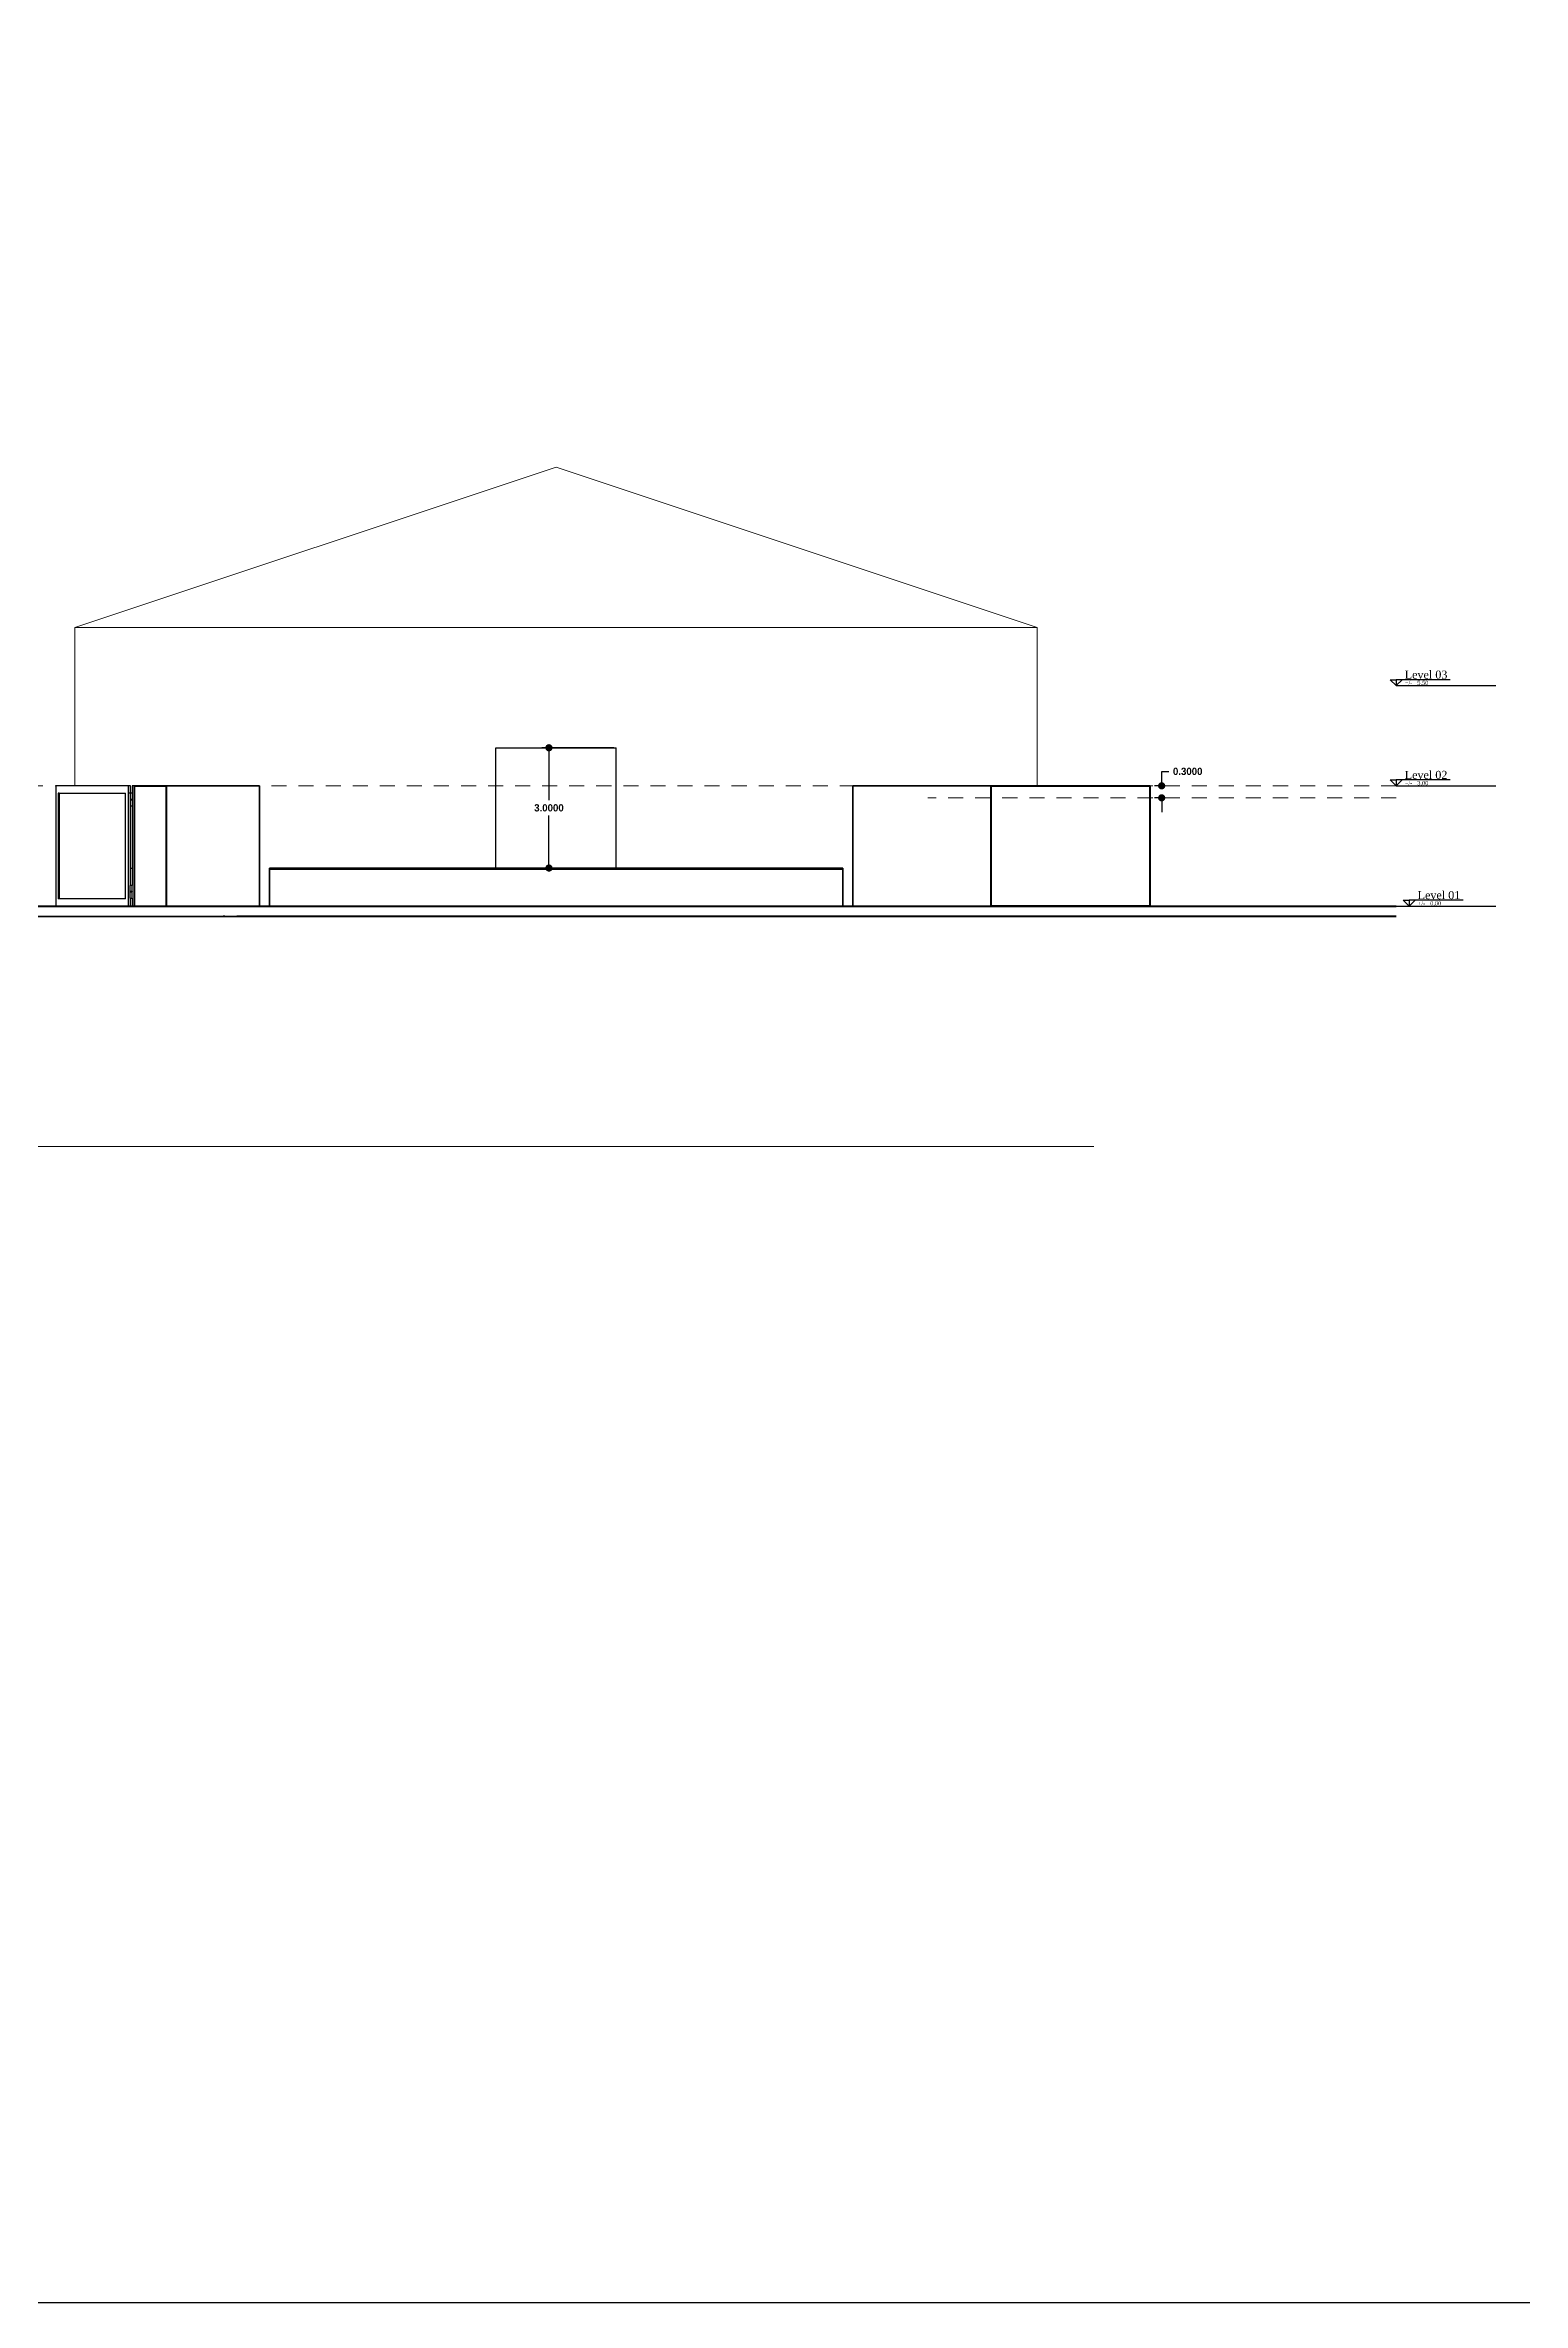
# Model space of a CAD drawing. Header units: metres. Extents: x 2164 to 2480, y 2851 to 3062.
# Drawn here: x 2412.8 to 2449.6, y 2851 to 2907.3 of the extents above; entities that cross this region are included whole.
import ezdxf

# ---------------------------------------------------------------- set-up
doc = ezdxf.new("R2010")
doc.units = ezdxf.units.M
doc.header["$MEASUREMENT"] = 0
doc.linetypes.add('JIS_02_0.7', pattern=[1.35, 0.75, -0.6])
doc.layers.get('0').update_dxf_attribs({"linetype": 'CONTINUOUS'})
doc.layers.get('Defpoints').update_dxf_attribs({"linetype": 'CONTINUOUS'})
doc.styles.add('Arial', font='arial.ttf', dxfattribs={"height": 0.05})
doc.styles.get("Standard").update_dxf_attribs({"font": 'bold.shx', "bigfont": 'whgtxt.shx'})
doc.dimstyles.new('STANDARD$0', dxfattribs={"dimtxt": 0.2, "dimasz": 0.08, "dimexe": 0.18, "dimexo": 0.0625, "dimgap": 0.09, "dimtad": 0, "dimtih": 1, "dimtoh": 1, "dimzin": 0, "dimdsep": 46, "dimtxsty": 'Arial', "dimblk": 'DOT', "dimcen": 0.09, "dimse1": 1, "dimse2": 1, "dimadec": 0, "dimazin": 3, "dimtfac": 1, "dimtofl": 0, "dimtmove": 0, "dimatfit": 3, "dimfxl": 1, "dimtolj": 1, "dimtzin": 0, "dimarcsym": 0})

# ---------------------------------------------------------------- blocks, each defined once
blk = doc.blocks.new('_Dot')
at = {"color": 0, "linetype": 'ByBlock', "lineweight": -2}
blk.add_line((-0.5, 0), (-1, 0), dxfattribs=at)
at = {"color": 0, "linetype": 'ByBlock', "const_width": 0.5}
blk.add_lwpolyline([(-0.25, 0, 1), (0.25, 0, 1)], format="xyb", close=True, dxfattribs=at)
blk = doc.blocks.new('*D132')
at = {"color": 0, "lineweight": -2, "transparency": 16777216}
for p, q in [((2440.585, 2888.813), (2440.461, 2888.813)), ((2440.641, 2888.993), (2440.641, 2889.173)), ((2440.641, 2889.173), (2440.821, 2889.173)), ((2440.585, 2888.513), (2440.461, 2888.513)), ((2440.641, 2888.333), (2440.641, 2888.153))]:
    blk.add_line(p, q, dxfattribs=at)
at = {"layer": 'Defpoints', "color": 0, "transparency": 16777216}
for p in [(2440.641, 2888.813), (2440.648, 2888.813), (2440.648, 2888.513)]:
    blk.add_point(p, dxfattribs=at)
at = {"color": 0, "lineweight": -2, "transparency": 16777216, "xscale": 0.18, "yscale": 0.18, "zscale": 0.18}
for p, rotation in [((2440.641, 2888.813), 270), ((2440.641, 2888.513), 90)]:
    blk.add_blockref('_Dot', p, dxfattribs=dict(at, rotation=rotation))
at = {"color": 0, "lineweight": 30, "transparency": 16777216, "insert": (2441.29, 2889.173), "char_height": 0.18, "attachment_point": 5}
blk.add_mtext('\\A1;0.3000', dxfattribs=at)
blk = doc.blocks.new('*D135')
at = {"color": 0, "lineweight": -2, "transparency": 16777216}
for p, q in [((2426.976, 2889.763), (2425.18, 2889.763)), ((2425.36, 2889.583), (2425.36, 2888.454)), ((2425.36, 2886.943), (2425.36, 2888.071)), ((2426.976, 2886.763), (2425.18, 2886.763))]:
    blk.add_line(p, q, dxfattribs=at)
at = {"layer": 'Defpoints', "color": 0, "transparency": 16777216}
for p in [(2425.36, 2889.763), (2427.039, 2889.763), (2427.039, 2886.763)]:
    blk.add_point(p, dxfattribs=at)
at = {"color": 0, "lineweight": -2, "transparency": 16777216, "xscale": 0.18, "yscale": 0.18, "zscale": 0.18}
for p, rotation in [((2425.36, 2889.763), 90), ((2425.36, 2886.763), 270)]:
    blk.add_blockref('_Dot', p, dxfattribs=dict(at, rotation=rotation))
at = {"color": 0, "lineweight": 30, "transparency": 16777216, "insert": (2425.36, 2888.263), "char_height": 0.18, "attachment_point": 5}
blk.add_mtext('\\A1;3.0000', dxfattribs=at)

msp = doc.modelspace()

# ---------------------------------------------------------------- linework, layer by layer
at = {"color": 252, "lineweight": 18, "true_color": 0x939598}
for p, q in [((2425.5391, 2896.76265), (2413.5391, 2892.76265)), ((2425.5391, 2896.76265), (2437.5391, 2892.76265)), ((2413.5391, 2892.76265), (2437.5391, 2892.76265)), ((2413.5391, 2888.81265), (2413.5391, 2892.76265)), ((2437.5391, 2888.81265), (2437.5391, 2892.76265))]:
    msp.add_line(p, q, dxfattribs=at)
for p, q in [((2446.49154, 2891.31265), (2448.97536, 2891.31265)), ((2447.83612, 2891.46104), (2446.63992, 2891.46104)), ((2424.0391, 2886.76265), (2424.0391, 2889.76265)), ((2424.0391, 2889.76265), (2427.0391, 2889.76265)), ((2427.0391, 2886.76265), (2427.0391, 2889.76265)), ((2413.06093, 2888.81256), (2413.06092, 2885.81361)), ((2413.5391, 2888.81257), (2413.06093, 2888.81256)), ((2413.5391, 2888.81257), (2413.5391, 2888.81265)), ((2414.87567, 2888.81259), (2413.5391, 2888.81257)), ((2414.92458, 2888.81259), (2414.87567, 2888.81259)), ((2414.87567, 2888.62847), (2414.87567, 2888.81259)), ((2414.92458, 2888.62848), (2414.92458, 2888.81259)), ((2414.96554, 2888.81265), (2414.96554, 2888.62848)), ((2415.01892, 2888.81265), (2414.96554, 2888.81265)), ((2446.49154, 2888.81265), (2448.97536, 2888.81265)), ((2447.83612, 2888.96104), (2446.63992, 2888.96104)), ((2413.14501, 2888.62845), (2413.12026, 2888.62845)), ((2413.12026, 2888.62845), (2413.12026, 2885.99774)), ((2413.14501, 2888.62845), (2414.79993, 2888.62847)), ((2413.14501, 2888.62845), (2413.14644, 2885.99774)), ((2414.79992, 2885.99776), (2414.79993, 2888.62847)), ((2414.87566, 2885.81364), (2414.87567, 2888.62847)), ((2414.91788, 2888.62847), (2414.87567, 2888.62847)), ((2414.91784, 2888.46343), (2414.91784, 2888.30659)), ((2414.91784, 2888.46343), (2414.92458, 2888.46343)), ((2414.92458, 2888.30659), (2414.91784, 2888.30659)), ((2414.92458, 2888.62848), (2414.91788, 2888.62847)), ((2414.91788, 2888.62847), (2414.91788, 2888.47163)), ((2414.92458, 2888.47163), (2414.91788, 2888.47163)), ((2414.92457, 2886.76265), (2414.92458, 2888.30659)), ((2414.96554, 2888.62848), (2414.92458, 2888.62848)), ((2414.92458, 2888.46343), (2414.92458, 2888.47163)), ((2414.92654, 2888.47163), (2414.92458, 2888.47163)), ((2414.92458, 2888.46343), (2414.96554, 2888.46343)), ((2414.96179, 2888.30659), (2414.92458, 2888.30659)), ((2414.92654, 2888.47163), (2414.92689, 2888.47163)), ((2414.96532, 2888.47163), (2414.92689, 2888.47163)), ((2414.94276, 2888.62848), (2414.94276, 2888.64487)), ((2414.94276, 2888.46343), (2414.94276, 2888.47163)), ((2414.96179, 2888.30659), (2414.96184, 2888.30659)), ((2414.96184, 2888.30659), (2414.96536, 2888.30659)), ((2414.96554, 2888.47163), (2414.96532, 2888.47163)), ((2414.96554, 2888.30659), (2414.96536, 2888.30659)), ((2414.96769, 2888.62848), (2414.96554, 2888.62848)), ((2414.96554, 2888.47163), (2414.96554, 2888.46343)), ((2414.96769, 2888.47163), (2414.96554, 2888.47163)), ((2414.96774, 2888.46343), (2414.96554, 2888.46343)), ((2414.96554, 2888.30659), (2414.96554, 2886.76265)), ((2414.96774, 2888.30659), (2414.96554, 2888.30659)), ((2414.96769, 2888.62848), (2414.96769, 2888.47163)), ((2414.96774, 2888.46343), (2414.96774, 2888.30659)), ((2414.92457, 2886.76265), (2414.96554, 2886.76265)), ((2414.92457, 2886.33058), (2414.92457, 2886.76265)), ((2414.96554, 2886.76265), (2414.96554, 2886.33058)), ((2418.8891, 2886.76265), (2418.3891, 2886.76265)), ((2422.3891, 2886.72265), (2418.3891, 2886.72265)), ((2421.8891, 2886.76265), (2418.8891, 2886.76265)), ((2422.3891, 2886.76265), (2421.8891, 2886.76265)), ((2423.6391, 2886.76265), (2422.3891, 2886.76265)), ((2428.68909, 2886.72265), (2422.3891, 2886.72265)), ((2426.6391, 2886.76265), (2423.6391, 2886.76265)), ((2428.68909, 2886.76265), (2426.6391, 2886.76265)), ((2432.6891, 2886.76265), (2428.68909, 2886.76265)), ((2432.6891, 2886.72265), (2428.68909, 2886.72265)), ((2413.14644, 2885.99774), (2413.12026, 2885.99774)), ((2414.79992, 2885.99776), (2413.14644, 2885.99774)), ((2414.91784, 2886.17374), (2414.91784, 2886.33058)), ((2414.92457, 2886.33058), (2414.91784, 2886.33058)), ((2414.91784, 2886.17374), (2414.92457, 2886.17374)), ((2414.91788, 2886.00869), (2414.91788, 2886.16554)), ((2414.91788, 2886.16554), (2414.92457, 2886.16554)), ((2414.91788, 2886.00869), (2414.92457, 2886.00869)), ((2414.96554, 2886.33058), (2414.92457, 2886.33058)), ((2414.92457, 2886.16554), (2414.92457, 2886.17374)), ((2414.96179, 2886.17374), (2414.92457, 2886.17374)), ((2414.92457, 2886.16554), (2414.96554, 2886.16554)), ((2414.92457, 2886.00869), (2414.96554, 2886.0087)), ((2414.92457, 2885.81364), (2414.92457, 2886.00869)), ((2414.94275, 2886.17374), (2414.94275, 2886.16554)), ((2414.94275, 2886.0087), (2414.94275, 2885.9923)), ((2414.96183, 2886.17374), (2414.96179, 2886.17374)), ((2414.96183, 2886.17374), (2414.96554, 2886.17374)), ((2414.96774, 2886.33058), (2414.96554, 2886.33058)), ((2414.96554, 2886.17374), (2414.96554, 2886.16554)), ((2414.96554, 2886.17374), (2414.96774, 2886.17374)), ((2414.96769, 2886.16554), (2414.96554, 2886.16554)), ((2414.96554, 2886.0087), (2414.96554, 2885.81265)), ((2414.96769, 2886.0087), (2414.96554, 2886.0087)), ((2414.96769, 2886.0087), (2414.96769, 2886.16554)), ((2414.96774, 2886.17374), (2414.96774, 2886.33058)), ((2448.15791, 2885.96104), (2446.96172, 2885.96104)), ((2396.83787, 2885.55265), (2417.24294, 2885.55265)), ((2408.50557, 2885.56265), (2413.08852, 2885.56265)), ((2412.53463, 2885.81265), (2413.05734, 2885.81265)), ((2413.05734, 2885.81358), (2413.06092, 2885.81361)), ((2413.05734, 2885.81358), (2413.05734, 2885.81265)), ((2413.05734, 2885.81265), (2413.10086, 2885.81265)), ((2413.06092, 2885.81361), (2413.10086, 2885.81358)), ((2413.08852, 2885.56265), (2413.0886, 2885.56262)), ((2413.0886, 2885.56262), (2413.1147, 2885.56265)), ((2413.10796, 2885.81361), (2413.10086, 2885.81358)), ((2413.10086, 2885.81358), (2413.10086, 2885.81265)), ((2413.10086, 2885.81265), (2413.14963, 2885.81265)), ((2413.10796, 2885.81361), (2413.14963, 2885.81358)), ((2413.1147, 2885.56265), (2413.11477, 2885.56262)), ((2413.11477, 2885.56262), (2413.11485, 2885.56265)), ((2413.11485, 2885.56265), (2417.27313, 2885.56265)), ((2413.14963, 2885.81358), (2413.5391, 2885.81362)), ((2413.14963, 2885.81358), (2413.14963, 2885.81265)), ((2413.14963, 2885.81265), (2413.5391, 2885.81265)), ((2413.5391, 2885.81362), (2414.87566, 2885.81364)), ((2413.5391, 2885.81265), (2413.5391, 2885.81362)), ((2413.5391, 2885.81265), (2414.96554, 2885.81265)), ((2414.92457, 2885.81364), (2414.87566, 2885.81364)), ((2414.96554, 2885.81265), (2415.01892, 2885.81265)), ((2415.01892, 2885.81265), (2415.82475, 2885.81265)), ((2418.1391, 2885.81265), (2415.82475, 2885.81265)), ((2417.27313, 2885.56265), (2417.23853, 2885.56162)), ((2417.23853, 2885.56162), (2417.24294, 2885.55265)), ((2417.24294, 2885.55265), (2417.57865, 2885.56265)), ((2417.24294, 2885.55265), (2446.49154, 2885.55265)), ((2417.27313, 2885.56265), (2417.57865, 2885.56265)), ((2446.49154, 2885.56265), (2417.57865, 2885.56265)), ((2418.3891, 2885.81265), (2418.1391, 2885.81265)), ((2422.3891, 2885.81265), (2418.3891, 2885.81265)), ((2427.5391, 2885.81265), (2423.5391, 2885.81265)), ((2428.68909, 2885.81265), (2427.5391, 2885.81265)), ((2432.6891, 2885.81265), (2428.68909, 2885.81265)), ((2432.9391, 2885.81265), (2432.6891, 2885.81265)), ((2436.38988, 2885.81265), (2432.9391, 2885.81265)), ((2446.49154, 2885.81265), (2440.35024, 2885.81265)), ((2446.49154, 2885.81265), (2448.97536, 2885.81265))]:
    msp.add_line(p, q)
at = {"color": 251, "linetype": 'JIS_02_0.7', "lineweight": 9, "ltscale": 0.5, "true_color": 0x636466}
for p, q in [((2446.49154, 2888.81265), (2403.47133, 2888.81265)), ((2446.49154, 2888.51265), (2434.80498, 2888.51265))]:
    msp.add_line(p, q, dxfattribs=at)
at = {"lineweight": 60}
for p, q in [((2415.01892, 2888.81265), (2415.01892, 2885.81265)), ((2415.01892, 2888.81265), (2415.82475, 2888.81265)), ((2415.82475, 2885.81265), (2415.82475, 2888.81265)), ((2436.38988, 2885.81265), (2436.38988, 2888.81265)), ((2436.38988, 2888.81265), (2437.5391, 2888.81265)), ((2437.5391, 2888.81265), (2440.35024, 2888.81265)), ((2440.35024, 2885.81265), (2440.35024, 2888.81265)), ((2396.83787, 2885.81265), (2446.49154, 2885.81265)), ((2440.35024, 2885.81265), (2436.38988, 2885.81265))]:
    msp.add_line(p, q, dxfattribs=at)
at = {"lineweight": 35}
for p, q in [((2415.82475, 2888.81265), (2417.2391, 2888.81265)), ((2418.1391, 2888.81265), (2417.2391, 2888.81265)), ((2418.1391, 2885.81265), (2418.1391, 2888.81265)), ((2432.9391, 2885.81265), (2432.9391, 2888.81265)), ((2433.8391, 2888.81265), (2432.9391, 2888.81265)), ((2433.8391, 2888.81265), (2436.38988, 2888.81265)), ((2418.3891, 2886.72265), (2418.3891, 2886.76265)), ((2418.3891, 2885.81265), (2418.3891, 2886.72265)), ((2432.6891, 2886.72265), (2432.6891, 2886.76265)), ((2432.6891, 2885.81265), (2432.6891, 2886.72265)), ((2423.5391, 2885.81265), (2422.3891, 2885.81265))]:
    msp.add_line(p, q, dxfattribs=at)
at = {"color": 18, "lineweight": 5, "true_color": 0x000000}
msp.add_line((2401.72325, 2879.81406), (2438.94686, 2879.81406), dxfattribs=at)
at = {"color": 18, "true_color": 0x000000}
msp.add_lwpolyline([(2369.68699, 2966.88308), (2480.03456, 2966.88308), (2480.03456, 2850.96859), (2369.68699, 2850.96859)], close=True, dxfattribs=at)
for points in [[(2446.49154, 2891.31265), (2446.34315, 2891.46104), (2446.34315, 2891.46104), (2446.49154, 2891.46104)], [(2446.49154, 2891.31265), (2446.63992, 2891.46104), (2446.63992, 2891.46104), (2446.49154, 2891.46104)], [(2446.49154, 2888.81265), (2446.34315, 2888.96104), (2446.34315, 2888.96104), (2446.49154, 2888.96104)], [(2446.49154, 2888.81265), (2446.63992, 2888.96104), (2446.63992, 2888.96104), (2446.49154, 2888.96104)], [(2446.81333, 2885.81265), (2446.66495, 2885.96104), (2446.66495, 2885.96104), (2446.81333, 2885.96104)], [(2446.81333, 2885.81265), (2446.96172, 2885.96104), (2446.96172, 2885.96104), (2446.81333, 2885.96104)]]:
    msp.add_lwpolyline(points, close=True)

# ---------------------------------------------------------------- texts
at = {"attachment_point": 1}
for s, width, gutter_width, heights, insert, char_height in [('{\\fTimes New Roman|b0|i0|c0|p18;Level 03}', 1.9758893, 1, [0.47827], (2446.70188, 2891.68716), 0.2), ('\\pxi-3,l4,t4;{\\fTimes New Roman|b0|i0|c0|p18;+/-^I5.50}', 1.0202224, 0.51634, [0.24695], (2446.60309, 2891.43289), 0.1032672), ('{\\fTimes New Roman|b0|i0|c0|p18;Level 02}', 1.9758893, 1, [0.47827], (2446.70188, 2889.18716), 0.2), ('\\pxi-3,l4,t4;{\\fTimes New Roman|b0|i0|c0|p18;+/-^I3.00}', 1.0202224, 0.51634, [0.24695], (2446.60309, 2888.93289), 0.1032672), ('{\\fTimes New Roman|b0|i0|c0|p18;Level 01}', 1.9758893, 1, [0.47827], (2447.02368, 2886.18716), 0.2), ('\\pxi-3,l4,t4;{\\fTimes New Roman|b0|i0|c0|p18;+/-^I0.00}', 1.0202224, 0.51634, [0.24695], (2446.92488, 2885.93289), 0.1032672)]:
    msp.add_mtext_dynamic_manual_height_columns(s, width=width, gutter_width=gutter_width, heights=heights, dxfattribs=dict(at, insert=insert, char_height=char_height))

# ---------------------------------------------------------------- dimensions: what is measured, and where the dimension line sits
at = {"color": 244, "lineweight": 30, "true_color": 0x991b1e}
for p1, p2, distance, picture, middle in [((2427.0391, 2886.76265), (2427.0391, 2889.76265), 1.67947, '*D135', (2425.35963, 2888.26265)), ((2440.64826, 2888.51265), (2440.64826, 2888.81265), 0.00742, '*D132', (2441.29018, 2889.17265))]:
    dim = msp.add_aligned_dim(p1=p1, p2=p2, distance=distance, dimstyle='STANDARD$0', override={"dimtxt": 0.18, "dimasz": 0.18, "dimexo": 0.063, "dimdec": 4, "dimtxsty": 'Standard', "dimse1": 0, "dimse2": 0, "dimazin": 0, "dimtdec": 4, "dimldrblk": 'Dot'}, dxfattribs=at)
    dim.commit()
    dim.dimension.update_dxf_attribs({"geometry": picture, "text_midpoint": middle})

doc.saveas('drawing.dxf')
